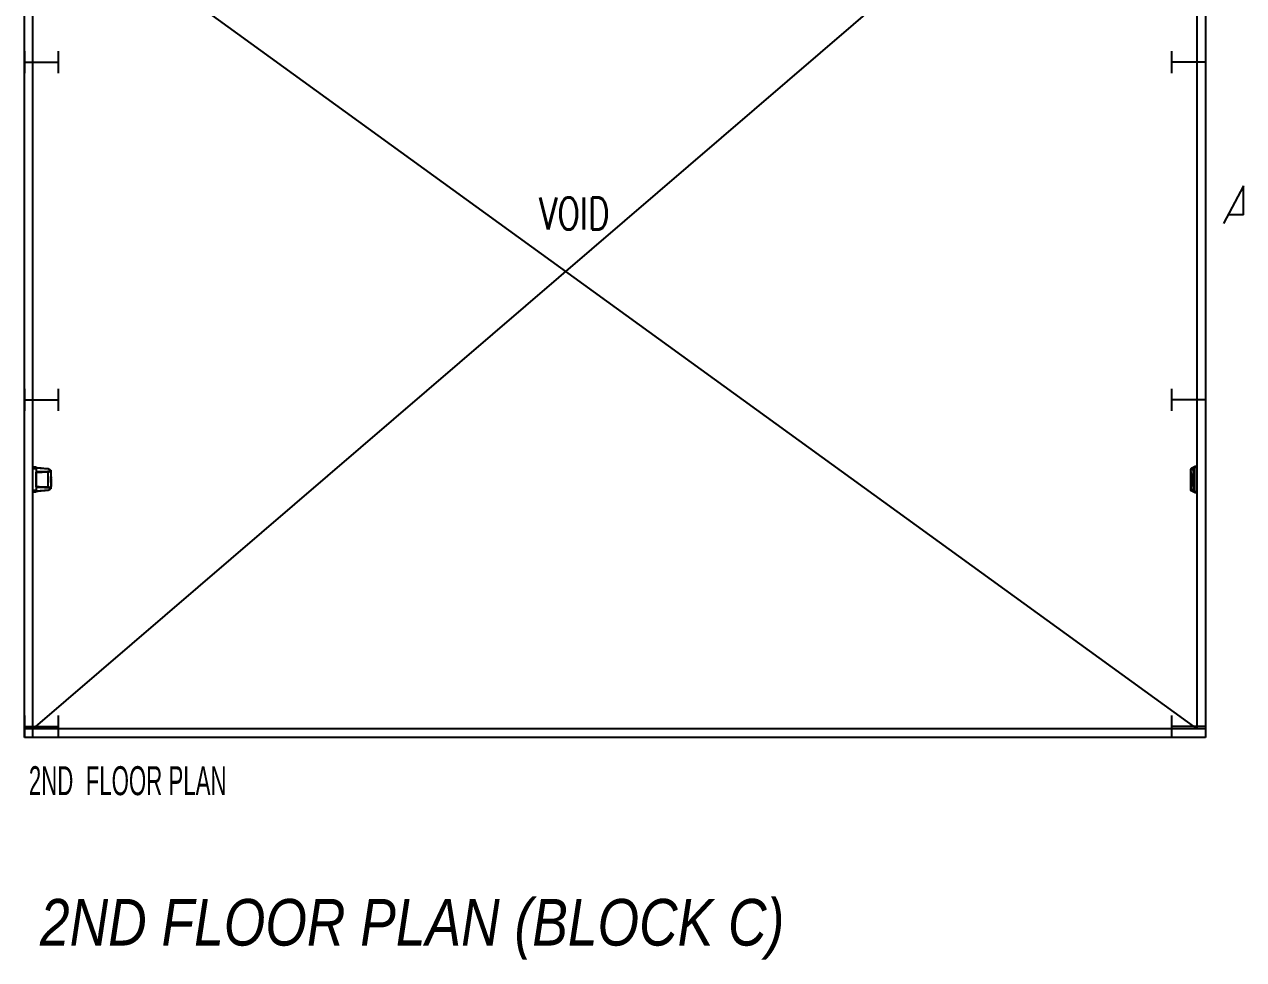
# Model space of a CAD drawing. Extents: x 134044 to 2458691, y -1196082 to 3409924.
# Drawn here: x 134996.3 to 135082.1, y 153362.5 to 153428.3 of the extents above; entities that cross this region are included whole.
import ezdxf

# ---------------------------------------------------------------- set-up
doc = ezdxf.new("R2010")
doc.units = 0
doc.layers.get('0').update_dxf_attribs({"linetype": 'CONTINUOUS'})
for name, color, linetype in [('1', 251, 'CONTINUOUS'), ('5', 4, 'CONTINUOUS'), ('BOMBA', 20, 'CONTINUOUS'), ('BUILD', 8, 'CONTINUOUS'), ('CON1', 251, 'CONTINUOUS'), ('F_COL', 3, 'CONTINUOUS'), ('PDF_GEOMETRY', 5, 'CONTINUOUS')]:
    doc.layers.add(name, color=color, linetype=linetype)
doc.styles.add('ARIAL_NARROW_ITALIC', font='ARIALNI.TTF')
doc.styles.add('PLOT02__REVB$0$NARROW', font='SIMPLEX', dxfattribs={"width": 0.75})
doc.styles.get("Standard").update_dxf_attribs({"font": 'arial.ttf'})

msp = doc.modelspace()

# ---------------------------------------------------------------- linework, layer by layer
at = {"layer": '1', "color": 0, "linetype": 'BYBLOCK'}
for p, q in [((135066.658, 153438.647), (134996.863, 153378.715)), ((134997.655, 153437.521), (135078.835, 153378.715))]:
    msp.add_line(p, q, dxfattribs=at)
at = {"layer": 'BOMBA', "color": 0, "linetype": 'BYBLOCK'}
for p, q in [((134997.211, 153397.07), (134997.108, 153397.078)), ((134997.109, 153397.115), (134997.212, 153397.105)), ((134997.313, 153397.062), (134997.211, 153397.07)), ((134997.212, 153397.105), (134997.314, 153397.096)), ((134997.415, 153397.054), (134997.313, 153397.062)), ((134997.314, 153397.096), (134997.416, 153397.088)), ((134997.416, 153397.088), (134997.517, 153397.079)), ((134997.517, 153397.079), (134997.619, 153397.07)), ((134997.619, 153397.07), (134997.718, 153397.06)), ((134996.863, 153395.522), (134996.863, 153397.023)), ((134997.108, 153397.023), (134997.108, 153395.522)), ((134997.108, 153396.836), (134997.211, 153396.838)), ((134997.109, 153396.794), (134997.212, 153396.795)), ((134997.109, 153395.751), (134997.109, 153396.794)), ((134997.211, 153396.838), (134997.313, 153396.839)), ((134997.212, 153396.795), (134997.314, 153396.797)), ((134997.313, 153396.839), (134997.415, 153396.84)), ((134997.314, 153396.797), (134997.416, 153396.799)), ((134997.516, 153397.047), (134997.415, 153397.054)), ((134997.415, 153396.84), (134997.516, 153396.841)), ((134997.416, 153396.799), (134997.517, 153396.8)), ((134997.616, 153397.039), (134997.516, 153397.047)), ((134997.516, 153396.841), (134997.616, 153396.844)), ((134997.517, 153396.8), (134997.619, 153396.803)), ((134997.715, 153397.032), (134997.616, 153397.039)), ((134997.616, 153396.844), (134997.715, 153396.846)), ((134997.619, 153396.803), (134997.718, 153396.805)), ((134997.814, 153397.023), (134997.715, 153397.032)), ((134997.715, 153396.846), (134997.814, 153396.849)), ((134997.718, 153397.06), (134997.817, 153397.052)), ((134997.718, 153396.805), (134997.817, 153396.809)), ((134997.912, 153397.016), (134997.814, 153397.023)), ((134997.814, 153396.849), (134997.912, 153396.851)), ((134997.817, 153397.052), (134997.916, 153397.044)), ((134997.817, 153396.809), (134997.916, 153396.812)), ((134997.912, 153397.022), (134997.913, 153397.027)), ((134997.912, 153397.016), (134997.912, 153397.022)), ((134997.942, 153397.012), (134997.912, 153397.016)), ((134997.912, 153396.851), (134997.936, 153396.852)), ((134997.912, 153396.851), (134997.912, 153396.849)), ((134997.912, 153396.849), (134997.913, 153396.845)), ((134997.913, 153397.032), (134997.915, 153397.036)), ((134997.913, 153397.027), (134997.913, 153397.032)), ((134997.913, 153396.845), (134997.913, 153396.841)), ((134997.913, 153396.841), (134997.915, 153396.836)), ((134997.915, 153397.043), (134997.916, 153397.044)), ((134997.915, 153397.042), (134997.915, 153397.043)), ((134997.915, 153397.039), (134997.915, 153397.042)), ((134997.915, 153397.036), (134997.915, 153397.039)), ((134997.915, 153396.836), (134997.915, 153396.83)), ((134997.915, 153396.83), (134997.915, 153396.824)), ((134997.915, 153396.824), (134997.915, 153396.818)), ((134997.915, 153396.818), (134997.916, 153396.812)), ((134997.916, 153397.044), (134997.952, 153397.038)), ((134997.916, 153396.812), (134997.944, 153396.813)), ((134997.916, 153396.812), (134997.916, 153395.732)), ((134997.936, 153396.852), (134997.959, 153396.855)), ((134997.97, 153397.003), (134997.942, 153397.012)), ((134997.944, 153396.813), (134997.973, 153396.815)), ((134997.952, 153397.038), (134997.986, 153397.026)), ((134997.959, 153396.855), (134997.986, 153396.859)), ((134997.991, 153396.995), (134997.97, 153397.003)), ((134997.973, 153396.815), (134998.006, 153396.821)), ((134997.986, 153397.026), (134998.012, 153397.013)), ((134997.986, 153396.859), (134998.011, 153396.866)), ((134998.011, 153396.984), (134997.991, 153396.995)), ((134998.006, 153396.821), (134998.037, 153396.829)), ((134998.031, 153396.969), (134998.011, 153396.984)), ((134998.011, 153396.866), (134998.033, 153396.876)), ((134998.012, 153397.013), (134998.037, 153396.997)), ((134998.051, 153396.949), (134998.031, 153396.969)), ((134998.033, 153396.876), (134998.052, 153396.888)), ((134998.037, 153396.997), (134998.063, 153396.975)), ((134998.037, 153396.829), (134998.063, 153396.84)), ((134998.066, 153396.929), (134998.051, 153396.949)), ((134998.052, 153396.888), (134998.064, 153396.901)), ((134998.063, 153396.975), (134998.085, 153396.949)), ((134998.063, 153396.84), (134998.085, 153396.854)), ((134998.064, 153396.901), (134998.073, 153396.916)), ((134998.073, 153396.916), (134998.066, 153396.929)), ((134998.072, 153396.966), (134998.071, 153396.967)), ((134998.074, 153396.963), (134998.072, 153396.966)), ((134998.074, 153396.916), (134998.073, 153396.916)), ((134998.082, 153396.954), (134998.074, 153396.963)), ((134998.084, 153396.916), (134998.074, 153396.916)), ((134998.084, 153396.95), (134998.082, 153396.954)), ((134998.098, 153396.911), (134998.084, 153396.916)), ((134998.085, 153396.949), (134998.103, 153396.922)), ((134998.085, 153396.854), (134998.103, 153396.872)), ((134998.092, 153396.939), (134998.132, 153396.939)), ((134998.109, 153396.904), (134998.098, 153396.911)), ((134998.103, 153396.922), (134998.116, 153396.893)), ((134998.103, 153396.872), (134998.116, 153396.893)), ((134998.115, 153396.894), (134998.109, 153396.904)), ((134998.113, 153396.348), (134998.111, 153396.308)), ((134998.111, 153396.308), (134998.111, 153396.237)), ((134998.111, 153396.237), (134998.113, 153396.187)), ((134998.114, 153396.388), (134998.113, 153396.348)), ((134998.116, 153396.427), (134998.114, 153396.388)), ((134998.116, 153396.893), (134998.115, 153396.894)), ((134998.116, 153396.401), (134998.115, 153396.355)), ((134998.115, 153396.355), (134998.115, 153396.308)), ((134998.115, 153396.308), (134998.115, 153396.237)), ((134998.132, 153396.308), (134998.115, 153396.308)), ((134998.115, 153396.237), (134998.115, 153396.187)), ((134998.115, 153396.237), (134998.132, 153396.237)), ((134998.116, 153396.893), (134998.123, 153396.872)), ((134998.119, 153396.466), (134998.116, 153396.427)), ((134998.119, 153396.451), (134998.116, 153396.401)), ((134998.124, 153396.515), (134998.119, 153396.466)), ((134998.121, 153396.49), (134998.119, 153396.451)), ((134998.123, 153396.872), (134998.129, 153396.851)), ((134998.128, 153396.563), (134998.124, 153396.515)), ((134998.131, 153396.607), (134998.128, 153396.563)), ((134998.129, 153396.851), (134998.131, 153396.829)), ((134998.131, 153396.829), (134998.132, 153396.807)), ((134998.132, 153396.652), (134998.131, 153396.607)), ((134998.132, 153396.939), (134998.132, 153396.938)), ((134998.132, 153396.938), (134998.132, 153396.934)), ((134998.132, 153396.934), (134998.132, 153396.928)), ((134998.132, 153396.928), (134998.132, 153396.919)), ((134998.132, 153396.919), (134998.132, 153396.908)), ((134998.132, 153396.908), (134998.132, 153396.894)), ((134998.132, 153396.894), (134998.132, 153396.878)), ((134998.132, 153396.878), (134998.132, 153396.861)), ((134998.132, 153396.861), (134998.132, 153396.84)), ((134998.132, 153396.84), (134998.132, 153396.818)), ((134998.132, 153396.818), (134998.132, 153396.807)), ((134998.132, 153396.807), (134998.132, 153396.652)), ((134998.146, 153396.763), (134998.132, 153396.763)), ((134998.132, 153396.652), (134998.132, 153396.646)), ((134998.132, 153396.646), (134998.132, 153396.611)), ((134998.132, 153396.611), (134998.132, 153396.576)), ((134998.132, 153396.576), (134998.132, 153396.539)), ((134998.132, 153396.539), (134998.132, 153396.502)), ((134998.132, 153396.502), (134998.132, 153396.464)), ((134998.132, 153396.464), (134998.132, 153396.425)), ((134998.132, 153396.425), (134998.132, 153396.387)), ((134998.132, 153396.387), (134998.132, 153396.348)), ((134998.132, 153396.348), (134998.132, 153396.308)), ((134998.132, 153396.237), (134998.132, 153396.308)), ((134998.132, 153396.308), (134998.146, 153396.308)), ((134998.132, 153396.237), (134998.132, 153396.198)), ((134998.146, 153396.237), (134998.132, 153396.237)), ((134998.146, 153396.762), (134998.146, 153396.763)), ((134998.146, 153396.758), (134998.146, 153396.762)), ((134998.146, 153396.752), (134998.146, 153396.758)), ((134998.146, 153396.744), (134998.146, 153396.752)), ((134998.146, 153396.732), (134998.146, 153396.744)), ((134998.146, 153396.719), (134998.146, 153396.732)), ((134998.146, 153396.703), (134998.146, 153396.719)), ((134998.146, 153396.684), (134998.146, 153396.703)), ((134998.154, 153396.693), (134998.146, 153396.693)), ((134998.146, 153396.664), (134998.146, 153396.684)), ((134998.146, 153396.642), (134998.146, 153396.664)), ((134998.146, 153396.617), (134998.146, 153396.642)), ((134998.146, 153396.591), (134998.146, 153396.617)), ((134998.146, 153396.564), (134998.146, 153396.591)), ((134998.154, 153396.59), (134998.146, 153396.59)), ((134998.146, 153396.536), (134998.146, 153396.564)), ((134998.146, 153396.505), (134998.146, 153396.536)), ((134998.146, 153396.474), (134998.146, 153396.505)), ((134998.146, 153396.442), (134998.146, 153396.474)), ((134998.146, 153396.409), (134998.146, 153396.442)), ((134998.146, 153396.376), (134998.146, 153396.409)), ((134998.146, 153396.341), (134998.146, 153396.376)), ((134998.146, 153396.308), (134998.146, 153396.341)), ((134998.146, 153396.308), (134998.146, 153396.237)), ((134998.146, 153396.237), (134998.146, 153396.203)), ((134998.154, 153396.692), (134998.154, 153396.693)), ((134998.154, 153396.688), (134998.154, 153396.692)), ((134998.154, 153396.682), (134998.154, 153396.688)), ((134998.154, 153396.673), (134998.154, 153396.682)), ((134998.154, 153396.664), (134998.154, 153396.673)), ((134998.154, 153396.652), (134998.154, 153396.664)), ((134998.154, 153396.641), (134998.154, 153396.652)), ((134998.154, 153396.627), (134998.154, 153396.641)), ((134998.154, 153396.615), (134998.154, 153396.627)), ((134998.154, 153396.602), (134998.154, 153396.615)), ((134998.154, 153396.59), (134998.154, 153396.602)), ((134998.154, 153396.553), (134998.154, 153396.59)), ((134998.154, 153396.515), (134998.154, 153396.553)), ((134998.154, 153396.476), (134998.154, 153396.515)), ((134998.154, 153396.437), (134998.154, 153396.476)), ((134998.154, 153396.396), (134998.154, 153396.437)), ((134998.154, 153396.355), (134998.154, 153396.396)), ((134998.154, 153396.314), (134998.154, 153396.355)), ((134998.154, 153396.272), (134998.154, 153396.314)), ((134998.154, 153396.231), (134998.154, 153396.272)), ((134998.154, 153396.19), (134998.154, 153396.231)), ((134996.863, 153395.504), (134996.863, 153395.522)), ((134996.863, 153395.522), (134997.108, 153395.522)), ((134996.863, 153395.485), (134996.863, 153395.504)), ((134996.863, 153395.468), (134996.863, 153395.485)), ((134996.863, 153395.452), (134996.863, 153395.468)), ((134996.863, 153395.437), (134996.863, 153395.452)), ((134996.863, 153395.422), (134996.863, 153395.437)), ((134996.863, 153395.411), (134996.863, 153395.422)), ((134996.863, 153395.4), (134996.863, 153395.411)), ((134996.863, 153395.392), (134996.863, 153395.4)), ((134996.863, 153395.386), (134996.863, 153395.392)), ((134996.863, 153395.382), (134996.863, 153395.386)), ((134996.863, 153395.381), (134996.863, 153395.382)), ((134997.108, 153395.381), (134996.863, 153395.381)), ((134997.211, 153395.708), (134997.108, 153395.709)), ((134997.108, 153395.522), (134997.108, 153395.504)), ((134997.108, 153395.504), (134997.108, 153395.485)), ((134997.108, 153395.485), (134997.108, 153395.468)), ((134997.108, 153395.468), (134997.211, 153395.475)), ((134997.108, 153395.468), (134997.108, 153395.452)), ((134997.108, 153395.452), (134997.108, 153395.437)), ((134997.108, 153395.437), (134997.108, 153395.422)), ((134997.108, 153395.422), (134997.108, 153395.411)), ((134997.108, 153395.411), (134997.108, 153395.4)), ((134997.108, 153395.4), (134997.108, 153395.392)), ((134997.108, 153395.392), (134997.108, 153395.386)), ((134997.108, 153395.386), (134997.108, 153395.382)), ((134997.108, 153395.382), (134997.108, 153395.381)), ((134997.212, 153395.749), (134997.109, 153395.751)), ((134997.212, 153395.439), (134997.109, 153395.431)), ((134997.313, 153395.706), (134997.211, 153395.708)), ((134997.211, 153395.475), (134997.313, 153395.482)), ((134997.314, 153395.747), (134997.212, 153395.749)), ((134997.314, 153395.449), (134997.212, 153395.439)), ((134997.415, 153395.704), (134997.313, 153395.706)), ((134997.313, 153395.482), (134997.415, 153395.49)), ((134997.416, 153395.746), (134997.314, 153395.747)), ((134997.416, 153395.458), (134997.314, 153395.449)), ((134997.516, 153395.703), (134997.415, 153395.704)), ((134997.415, 153395.49), (134997.516, 153395.499)), ((134997.517, 153395.744), (134997.416, 153395.746)), ((134997.517, 153395.466), (134997.416, 153395.458)), ((134997.616, 153395.7), (134997.516, 153395.703)), ((134997.516, 153395.499), (134997.616, 153395.506)), ((134997.619, 153395.741), (134997.517, 153395.744)), ((134997.619, 153395.475), (134997.517, 153395.466)), ((134997.715, 153395.699), (134997.616, 153395.7)), ((134997.616, 153395.506), (134997.715, 153395.513)), ((134997.718, 153395.739), (134997.619, 153395.741)), ((134997.718, 153395.484), (134997.619, 153395.475)), ((134997.814, 153395.697), (134997.715, 153395.699)), ((134997.715, 153395.513), (134997.814, 153395.521)), ((134997.817, 153395.736), (134997.718, 153395.739)), ((134997.817, 153395.492), (134997.718, 153395.484)), ((134997.912, 153395.694), (134997.814, 153395.697)), ((134997.814, 153395.521), (134997.912, 153395.528)), ((134997.916, 153395.732), (134997.817, 153395.736)), ((134997.916, 153395.501), (134997.817, 153395.492)), ((134997.913, 153395.7), (134997.912, 153395.697)), ((134997.912, 153395.697), (134997.912, 153395.694)), ((134997.936, 153395.693), (134997.912, 153395.694)), ((134997.912, 153395.528), (134997.942, 153395.533)), ((134997.912, 153395.522), (134997.912, 153395.528)), ((134997.913, 153395.517), (134997.912, 153395.522)), ((134997.915, 153395.709), (134997.913, 153395.704)), ((134997.913, 153395.704), (134997.913, 153395.7)), ((134997.913, 153395.512), (134997.913, 153395.517)), ((134997.915, 153395.508), (134997.913, 153395.512)), ((134997.916, 153395.732), (134997.915, 153395.726)), ((134997.915, 153395.726), (134997.915, 153395.72)), ((134997.915, 153395.72), (134997.915, 153395.714)), ((134997.915, 153395.714), (134997.915, 153395.709)), ((134997.915, 153395.505), (134997.915, 153395.508)), ((134997.915, 153395.504), (134997.915, 153395.505)), ((134997.915, 153395.501), (134997.915, 153395.504)), ((134997.916, 153395.501), (134997.915, 153395.501)), ((134997.944, 153395.731), (134997.916, 153395.732)), ((134997.952, 153395.507), (134997.916, 153395.501)), ((134997.959, 153395.69), (134997.936, 153395.693)), ((134997.942, 153395.533), (134997.97, 153395.541)), ((134997.973, 153395.729), (134997.944, 153395.731)), ((134997.986, 153395.518), (134997.952, 153395.507)), ((134997.986, 153395.685), (134997.959, 153395.69)), ((134997.97, 153395.541), (134997.991, 153395.551)), ((134998.006, 153395.724), (134997.973, 153395.729)), ((134998.011, 153395.679), (134997.986, 153395.685)), ((134998.012, 153395.532), (134997.986, 153395.518)), ((134997.991, 153395.551), (134998.011, 153395.562)), ((134998.037, 153395.716), (134998.006, 153395.724)), ((134998.031, 153395.671), (134998.011, 153395.679)), ((134998.011, 153395.562), (134998.033, 153395.578)), ((134998.037, 153395.547), (134998.012, 153395.532)), ((134998.051, 153395.657), (134998.031, 153395.671)), ((134998.033, 153395.578), (134998.052, 153395.596)), ((134998.063, 153395.705), (134998.037, 153395.716)), ((134998.063, 153395.57), (134998.037, 153395.547)), ((134998.066, 153395.641), (134998.051, 153395.657)), ((134998.052, 153395.596), (134998.064, 153395.612)), ((134998.085, 153395.69), (134998.063, 153395.705)), ((134998.085, 153395.596), (134998.063, 153395.57)), ((134998.064, 153395.612), (134998.073, 153395.629)), ((134998.073, 153395.629), (134998.066, 153395.641)), ((134998.071, 153395.578), (134998.073, 153395.58)), ((134998.073, 153395.629), (134998.074, 153395.629)), ((134998.073, 153395.58), (134998.079, 153395.588)), ((134998.074, 153395.629), (134998.084, 153395.63)), ((134998.079, 153395.588), (134998.084, 153395.595)), ((134998.084, 153395.63), (134998.098, 153395.633)), ((134998.1, 153395.677), (134998.085, 153395.69)), ((134998.103, 153395.624), (134998.085, 153395.596)), ((134998.132, 153395.606), (134998.092, 153395.606)), ((134998.098, 153395.633), (134998.109, 153395.641)), ((134998.111, 153395.661), (134998.1, 153395.677)), ((134998.116, 153395.651), (134998.103, 153395.624)), ((134998.109, 153395.641), (134998.115, 153395.65)), ((134998.116, 153395.651), (134998.111, 153395.661)), ((134998.113, 153396.187), (134998.115, 153396.136)), ((134998.115, 153396.187), (134998.118, 153396.136)), ((134998.115, 153396.136), (134998.119, 153396.084)), ((134998.115, 153395.65), (134998.116, 153395.651)), ((134998.123, 153395.672), (134998.116, 153395.651)), ((134998.118, 153396.136), (134998.12, 153396.085)), ((134998.119, 153396.084), (134998.124, 153396.033)), ((134998.12, 153396.085), (134998.121, 153396.055)), ((134998.129, 153395.694), (134998.123, 153395.672)), ((134998.124, 153396.033), (134998.13, 153395.963)), ((134998.131, 153395.715), (134998.129, 153395.694)), ((134998.13, 153395.963), (134998.131, 153395.927)), ((134998.131, 153395.927), (134998.132, 153395.893)), ((134998.132, 153395.737), (134998.131, 153395.715)), ((134998.132, 153396.198), (134998.132, 153396.158)), ((134998.132, 153396.158), (134998.132, 153396.119)), ((134998.132, 153396.119), (134998.132, 153396.08)), ((134998.132, 153396.08), (134998.132, 153396.042)), ((134998.132, 153396.042), (134998.132, 153396.005)), ((134998.132, 153396.005), (134998.132, 153395.969)), ((134998.132, 153395.969), (134998.132, 153395.933)), ((134998.132, 153395.933), (134998.132, 153395.9)), ((134998.132, 153395.9), (134998.132, 153395.893)), ((134998.132, 153395.893), (134998.132, 153395.737)), ((134998.146, 153395.781), (134998.132, 153395.781)), ((134998.132, 153395.737), (134998.132, 153395.726)), ((134998.132, 153395.726), (134998.132, 153395.704)), ((134998.132, 153395.704), (134998.132, 153395.684)), ((134998.132, 153395.684), (134998.132, 153395.666)), ((134998.132, 153395.666), (134998.132, 153395.651)), ((134998.132, 153395.651), (134998.132, 153395.637)), ((134998.132, 153395.637), (134998.132, 153395.626)), ((134998.132, 153395.626), (134998.132, 153395.617)), ((134998.132, 153395.617), (134998.132, 153395.611)), ((134998.132, 153395.611), (134998.132, 153395.607)), ((134998.132, 153395.607), (134998.132, 153395.606)), ((134998.146, 153396.203), (134998.146, 153396.169)), ((134998.146, 153396.169), (134998.146, 153396.136)), ((134998.146, 153396.136), (134998.146, 153396.102)), ((134998.146, 153396.102), (134998.146, 153396.07)), ((134998.146, 153396.07), (134998.146, 153396.039)), ((134998.146, 153396.039), (134998.146, 153396.01)), ((134998.146, 153396.01), (134998.146, 153395.98)), ((134998.146, 153395.98), (134998.146, 153395.953)), ((134998.146, 153395.955), (134998.154, 153395.955)), ((134998.146, 153395.953), (134998.146, 153395.927)), ((134998.146, 153395.927), (134998.146, 153395.903)), ((134998.146, 153395.903), (134998.146, 153395.881)), ((134998.146, 153395.881), (134998.146, 153395.86)), ((134998.146, 153395.86), (134998.146, 153395.843)), ((134998.146, 153395.851), (134998.154, 153395.851)), ((134998.146, 153395.843), (134998.146, 153395.827)), ((134998.146, 153395.827), (134998.146, 153395.813)), ((134998.146, 153395.813), (134998.146, 153395.802)), ((134998.146, 153395.802), (134998.146, 153395.793)), ((134998.146, 153395.793), (134998.146, 153395.787)), ((134998.146, 153395.787), (134998.146, 153395.782)), ((134998.146, 153395.782), (134998.146, 153395.781)), ((134998.154, 153396.15), (134998.154, 153396.19)), ((134998.154, 153396.109), (134998.154, 153396.15)), ((134998.154, 153396.069), (134998.154, 153396.109)), ((134998.154, 153396.029), (134998.154, 153396.069)), ((134998.154, 153395.991), (134998.154, 153396.029)), ((134998.154, 153395.955), (134998.154, 153395.991)), ((134998.154, 153395.943), (134998.154, 153395.955)), ((134998.154, 153395.93), (134998.154, 153395.943)), ((134998.154, 153395.917), (134998.154, 153395.93)), ((134998.154, 153395.904), (134998.154, 153395.917)), ((134998.154, 153395.892), (134998.154, 153395.904)), ((134998.154, 153395.881), (134998.154, 153395.892)), ((134998.154, 153395.871), (134998.154, 153395.881)), ((134998.154, 153395.862), (134998.154, 153395.871)), ((134998.154, 153395.857), (134998.154, 153395.862)), ((134998.154, 153395.853), (134998.154, 153395.857)), ((134998.154, 153395.851), (134998.154, 153395.853))]:
    msp.add_line(p, q, dxfattribs=at)
for centre, radius, start, end in [((134998.146, 153396.406), 0.0354, 282.09476, 77.90524), ((134998.146, 153396.272), 0.0355, 282.58296, 77.41704), ((134998.147, 153396.139), 0.0347, 281.30993, 78.69007)]:
    msp.add_arc(centre, radius, start, end, dxfattribs=at)
at = {"layer": 'CON1', "color": 0, "linetype": 'BYBLOCK'}
for p, q in [((135079.429, 153450.589), (135079.429, 153378.121)), ((134996.269, 153378.121), (134996.269, 153440.788)), ((134996.863, 153378.121), (134996.863, 153440.788)), ((135078.835, 153437.224), (135078.835, 153378.715)), ((135082.122, 153416.951), (135080.708, 153414.301)), ((135082.122, 153414.899), (135082.122, 153416.951)), ((135082.122, 153414.899), (135081.027, 153414.899)), ((135079.429, 153378.715), (134996.269, 153378.715)), ((135079.429, 153378.121), (134996.269, 153378.121))]:
    msp.add_line(p, q, dxfattribs=at)
at = {"layer": 'F_COL', "color": 0, "linetype": 'BYBLOCK'}
for p, q in [((134996.269, 153426.418), (134996.269, 153424.864)), ((134998.645, 153426.418), (134998.645, 153424.864)), ((135077.053, 153426.418), (135077.053, 153424.864)), ((135079.429, 153426.418), (135079.429, 153424.864)), ((134996.269, 153425.641), (134998.645, 153425.641)), ((135079.429, 153425.641), (135077.053, 153425.641)), ((134996.269, 153402.658), (134996.269, 153401.104)), ((134998.645, 153402.658), (134998.645, 153401.104)), ((135077.053, 153402.658), (135077.053, 153401.104)), ((135079.429, 153402.658), (135079.429, 153401.104)), ((134996.269, 153401.881), (134998.645, 153401.881)), ((135079.429, 153401.881), (135077.053, 153401.881)), ((134996.269, 153379.674), (134996.269, 153378.121)), ((134998.645, 153379.674), (134998.645, 153378.121)), ((135077.053, 153379.674), (135077.053, 153378.121)), ((135079.429, 153379.674), (135079.429, 153378.121)), ((134996.269, 153378.898), (134998.645, 153378.898)), ((135079.429, 153378.898), (135077.053, 153378.898))]:
    msp.add_line(p, q, dxfattribs=at)
at = {"layer": 'PDF_GEOMETRY', "color": 0, "linetype": 'BYBLOCK'}
for p, q in [((134996.863, 153397.163), (134997.108, 153397.163)), ((134996.863, 153397.162), (134996.863, 153397.163)), ((134996.863, 153397.158), (134996.863, 153397.162)), ((134996.863, 153397.153), (134996.863, 153397.158)), ((134996.863, 153397.144), (134996.863, 153397.153)), ((134996.863, 153397.135), (134996.863, 153397.144)), ((134996.863, 153397.122), (134996.863, 153397.135)), ((134996.863, 153397.109), (134996.863, 153397.122)), ((134996.863, 153397.094), (134996.863, 153397.109)), ((134996.863, 153397.076), (134996.863, 153397.094)), ((134996.863, 153397.059), (134996.863, 153397.076)), ((134997.108, 153397.163), (134997.108, 153397.162)), ((134997.108, 153397.162), (134997.108, 153397.158)), ((134997.108, 153397.158), (134997.108, 153397.153)), ((134997.108, 153397.153), (134997.108, 153397.144)), ((134997.108, 153397.144), (134997.108, 153397.135)), ((134997.108, 153397.135), (134997.108, 153397.122)), ((134997.108, 153397.122), (134997.108, 153397.109)), ((134997.108, 153397.109), (134997.108, 153397.094)), ((134997.108, 153397.094), (134997.108, 153397.076)), ((134997.108, 153397.076), (134997.108, 153397.059)), ((135078.44, 153397.06), (135078.455, 153397.078)), ((135078.455, 153397.078), (135078.474, 153397.095)), ((135078.476, 153397.073), (135078.463, 153397.06)), ((135078.474, 153397.095), (135078.495, 153397.108)), ((135078.491, 153397.084), (135078.476, 153397.073)), ((135078.509, 153397.095), (135078.491, 153397.084)), ((135078.495, 153397.108), (135078.518, 153397.118)), ((135078.528, 153397.102), (135078.509, 153397.095)), ((135078.518, 153397.118), (135078.538, 153397.123)), ((135078.544, 153397.105), (135078.528, 153397.102)), ((135078.538, 153397.123), (135078.559, 153397.127)), ((135078.561, 153397.108), (135078.544, 153397.105)), ((135078.559, 153397.127), (135078.627, 153397.133)), ((135078.559, 153397.127), (135078.559, 153397.126)), ((135078.559, 153397.126), (135078.56, 153397.124)), ((135078.56, 153397.124), (135078.56, 153397.122)), ((135078.56, 153397.122), (135078.56, 153397.119)), ((135078.56, 153397.119), (135078.56, 153397.115)), ((135078.56, 153397.115), (135078.56, 153397.112)), ((135078.56, 153397.112), (135078.561, 153397.108)), ((135078.63, 153397.113), (135078.561, 153397.108)), ((135078.627, 153397.133), (135078.662, 153397.136)), ((135078.662, 153397.115), (135078.63, 153397.113)), ((135078.662, 153397.21), (135078.662, 153397.211)), ((135078.662, 153397.211), (135078.835, 153397.211)), ((135078.662, 153397.207), (135078.662, 153397.21)), ((135078.662, 153397.203), (135078.662, 153397.207)), ((135078.662, 153397.198), (135078.662, 153397.203)), ((135078.662, 153397.19), (135078.662, 153397.198)), ((135078.662, 153397.182), (135078.662, 153397.19)), ((135078.662, 153397.172), (135078.662, 153397.182)), ((135078.662, 153397.161), (135078.662, 153397.172)), ((135078.662, 153397.15), (135078.662, 153397.161)), ((135078.662, 153397.138), (135078.662, 153397.15)), ((135078.662, 153397.125), (135078.662, 153397.138)), ((135078.662, 153397.112), (135078.662, 153397.125)), ((135078.835, 153397.112), (135078.662, 153397.112)), ((135078.662, 153395.433), (135078.662, 153397.112)), ((135078.835, 153397.211), (135078.835, 153397.21)), ((135078.835, 153397.21), (135078.835, 153397.207)), ((135078.835, 153397.207), (135078.835, 153397.203)), ((135078.835, 153397.203), (135078.835, 153397.198)), ((135078.835, 153397.198), (135078.835, 153397.19)), ((135078.835, 153397.19), (135078.835, 153397.182)), ((135078.835, 153397.182), (135078.835, 153397.172)), ((135078.835, 153397.172), (135078.835, 153397.161)), ((135078.835, 153397.161), (135078.835, 153397.15)), ((135078.835, 153397.15), (135078.835, 153397.138)), ((135078.835, 153397.138), (135078.835, 153397.125)), ((135078.835, 153397.125), (135078.835, 153397.112)), ((135078.835, 153395.433), (135078.835, 153397.112)), ((134996.863, 153397.042), (134996.863, 153397.059)), ((134996.863, 153397.023), (134996.863, 153397.042)), ((134997.108, 153397.023), (134996.863, 153397.023)), ((134997.108, 153397.059), (134997.108, 153397.042)), ((134997.108, 153397.042), (134997.108, 153397.023)), ((135078.397, 153396.976), (135078.397, 153396.978)), ((135078.397, 153396.978), (135078.407, 153396.978)), ((135078.397, 153396.973), (135078.397, 153396.976)), ((135078.397, 153396.969), (135078.397, 153396.973)), ((135078.397, 153396.963), (135078.397, 153396.969)), ((135078.397, 153396.955), (135078.397, 153396.963)), ((135078.397, 153396.946), (135078.397, 153396.955)), ((135078.397, 153396.934), (135078.397, 153396.946)), ((135078.397, 153396.921), (135078.397, 153396.934)), ((135078.397, 153396.908), (135078.397, 153396.921)), ((135078.397, 153396.892), (135078.397, 153396.908)), ((135078.397, 153396.876), (135078.397, 153396.892)), ((135078.397, 153396.857), (135078.397, 153396.876)), ((135078.397, 153396.838), (135078.397, 153396.857)), ((135078.397, 153396.818), (135078.397, 153396.838)), ((135078.397, 153396.797), (135078.397, 153396.818)), ((135078.397, 153396.775), (135078.397, 153396.797)), ((135078.397, 153396.753), (135078.397, 153396.775)), ((135078.397, 153396.729), (135078.397, 153396.753)), ((135078.397, 153396.706), (135078.397, 153396.729)), ((135078.397, 153396.682), (135078.397, 153396.706)), ((135078.397, 153396.658), (135078.397, 153396.682)), ((135078.407, 153396.658), (135078.397, 153396.658)), ((135078.397, 153396.658), (135078.397, 153395.946)), ((135078.407, 153397.008), (135078.407, 153397.009)), ((135078.407, 153397.009), (135078.414, 153397.009)), ((135078.407, 153397.005), (135078.407, 153397.008)), ((135078.407, 153397.001), (135078.407, 153397.005)), ((135078.407, 153396.995), (135078.407, 153397.001)), ((135078.407, 153396.987), (135078.407, 153396.995)), ((135078.407, 153396.979), (135078.407, 153396.987)), ((135078.407, 153396.967), (135078.407, 153396.979)), ((135078.407, 153396.961), (135078.408, 153396.977)), ((135078.407, 153396.961), (135078.407, 153396.967)), ((135078.407, 153396.869), (135078.407, 153396.961)), ((135078.407, 153396.849), (135078.407, 153396.869)), ((135078.407, 153396.827), (135078.407, 153396.849)), ((135078.407, 153396.805), (135078.407, 153396.827)), ((135078.407, 153396.78), (135078.407, 153396.805)), ((135078.407, 153396.755), (135078.407, 153396.78)), ((135078.407, 153396.73), (135078.407, 153396.755)), ((135078.407, 153396.704), (135078.407, 153396.73)), ((135078.407, 153396.677), (135078.407, 153396.704)), ((135078.407, 153396.65), (135078.407, 153396.677)), ((135078.407, 153396.623), (135078.407, 153396.65)), ((135078.407, 153396.595), (135078.407, 153396.623)), ((135078.407, 153396.567), (135078.407, 153396.595)), ((135078.441, 153396.567), (135078.407, 153396.567)), ((135078.407, 153395.978), (135078.407, 153396.567)), ((135078.408, 153396.977), (135078.41, 153396.992)), ((135078.41, 153396.992), (135078.413, 153397.007)), ((135078.413, 153397.007), (135078.418, 153397.022)), ((135078.416, 153396.783), (135078.413, 153396.805)), ((135078.42, 153396.753), (135078.416, 153396.783)), ((135078.418, 153397.022), (135078.427, 153397.041)), ((135078.424, 153397.029), (135078.418, 153397.023)), ((135078.419, 153397.024), (135078.418, 153397.022)), ((135078.418, 153397.023), (135078.418, 153397.022)), ((135078.418, 153397.022), (135078.427, 153397.006)), ((135078.421, 153397.027), (135078.419, 153397.024)), ((135078.425, 153396.723), (135078.42, 153396.753)), ((135078.421, 153397.029), (135078.421, 153397.027)), ((135078.431, 153397.034), (135078.424, 153397.029)), ((135078.43, 153396.693), (135078.425, 153396.723)), ((135078.427, 153397.041), (135078.44, 153397.06)), ((135078.427, 153397.006), (135078.44, 153396.994)), ((135078.434, 153396.662), (135078.43, 153396.693)), ((135078.441, 153397.037), (135078.431, 153397.034)), ((135078.437, 153396.63), (135078.434, 153396.662)), ((135078.44, 153396.598), (135078.437, 153396.63)), ((135078.44, 153396.994), (135078.456, 153396.984)), ((135078.441, 153396.567), (135078.44, 153396.598)), ((135078.448, 153397.038), (135078.441, 153397.037)), ((135078.441, 153395.978), (135078.441, 153396.567)), ((135078.455, 153397.049), (135078.448, 153397.038)), ((135078.448, 153397.038), (135078.453, 153397.029)), ((135078.45, 153396.567), (135078.45, 153395.978)), ((135078.453, 153397.029), (135078.464, 153397.018)), ((135078.463, 153397.06), (135078.455, 153397.049)), ((135078.456, 153396.984), (135078.474, 153396.976)), ((135078.464, 153397.018), (135078.477, 153397.008)), ((135078.474, 153396.976), (135078.49, 153396.972)), ((135078.477, 153397.008), (135078.491, 153397.002)), ((135078.49, 153396.972), (135078.508, 153396.968)), ((135078.491, 153397.002), (135078.505, 153396.999)), ((135078.505, 153396.999), (135078.521, 153396.996)), ((135078.508, 153396.968), (135078.534, 153396.966)), ((135078.521, 153396.996), (135078.54, 153396.993)), ((135078.534, 153396.966), (135078.559, 153396.965)), ((135078.54, 153396.993), (135078.561, 153396.992)), ((135078.559, 153396.973), (135078.56, 153396.978)), ((135078.559, 153396.969), (135078.559, 153396.973)), ((135078.559, 153396.965), (135078.559, 153396.969)), ((135078.627, 153396.962), (135078.559, 153396.965)), ((135078.559, 153396.965), (135078.559, 153395.581)), ((135078.56, 153396.99), (135078.561, 153396.992)), ((135078.56, 153396.988), (135078.56, 153396.99)), ((135078.56, 153396.985), (135078.56, 153396.988)), ((135078.56, 153396.981), (135078.56, 153396.985)), ((135078.56, 153396.978), (135078.56, 153396.981)), ((135078.561, 153396.992), (135078.63, 153396.99)), ((135078.662, 153396.961), (135078.627, 153396.962)), ((135078.63, 153396.99), (135078.662, 153396.989)), ((135078.373, 153395.535), (135078.372, 153395.529)), ((135078.372, 153395.529), (135078.373, 153395.524)), ((135078.372, 153395.525), (135078.372, 153395.522)), ((135078.372, 153395.522), (135078.373, 153395.516)), ((135078.374, 153395.539), (135078.373, 153395.535)), ((135078.373, 153395.524), (135078.374, 153395.52)), ((135078.373, 153395.516), (135078.374, 153395.512)), ((135078.377, 153395.543), (135078.374, 153395.539)), ((135078.374, 153395.52), (135078.377, 153395.516)), ((135078.374, 153395.512), (135078.377, 153395.508)), ((135078.379, 153395.547), (135078.377, 153395.543)), ((135078.377, 153395.516), (135078.379, 153395.512)), ((135078.377, 153395.508), (135078.379, 153395.504)), ((135078.384, 153395.55), (135078.379, 153395.547)), ((135078.379, 153395.512), (135078.384, 153395.509)), ((135078.379, 153395.504), (135078.384, 153395.501)), ((135078.387, 153395.552), (135078.384, 153395.55)), ((135078.384, 153395.509), (135078.387, 153395.507)), ((135078.384, 153395.501), (135078.387, 153395.498)), ((135078.392, 153395.554), (135078.387, 153395.552)), ((135078.387, 153395.507), (135078.392, 153395.505)), ((135078.387, 153395.498), (135078.392, 153395.497)), ((135078.407, 153395.649), (135078.392, 153395.649)), ((135078.392, 153395.649), (135078.392, 153395.647)), ((135078.392, 153395.647), (135078.392, 153395.645)), ((135078.392, 153395.645), (135078.392, 153395.64)), ((135078.392, 153395.64), (135078.392, 153395.634)), ((135078.392, 153395.634), (135078.392, 153395.627)), ((135078.392, 153395.627), (135078.392, 153395.619)), ((135078.392, 153395.619), (135078.392, 153395.61)), ((135078.392, 153395.61), (135078.392, 153395.601)), ((135078.392, 153395.601), (135078.392, 153395.593)), ((135078.392, 153395.593), (135078.392, 153395.583)), ((135078.392, 153395.583), (135078.392, 153395.575)), ((135078.392, 153395.575), (135078.392, 153395.568)), ((135078.392, 153395.568), (135078.392, 153395.561)), ((135078.392, 153395.561), (135078.392, 153395.556)), ((135078.392, 153395.556), (135078.409, 153395.556)), ((135078.392, 153395.556), (135078.392, 153395.548)), ((135078.392, 153395.548), (135078.392, 153395.541)), ((135078.392, 153395.541), (135078.392, 153395.534)), ((135078.392, 153395.534), (135078.392, 153395.528)), ((135078.392, 153395.528), (135078.392, 153395.522)), ((135078.392, 153395.522), (135078.392, 153395.516)), ((135078.392, 153395.516), (135078.392, 153395.511)), ((135078.392, 153395.511), (135078.392, 153395.506)), ((135078.392, 153395.506), (135078.393, 153395.506)), ((135078.392, 153395.505), (135078.392, 153395.492)), ((135078.392, 153395.505), (135078.397, 153395.505)), ((135078.392, 153395.492), (135078.392, 153395.491)), ((135078.393, 153395.492), (135078.392, 153395.492)), ((135078.392, 153395.491), (135078.392, 153395.49)), ((135078.392, 153395.49), (135078.393, 153395.49)), ((135078.393, 153395.506), (135078.402, 153395.503)), ((135078.396, 153395.504), (135078.393, 153395.492)), ((135078.402, 153395.493), (135078.393, 153395.492)), ((135078.393, 153395.49), (135078.402, 153395.49)), ((135078.396, 153395.505), (135078.396, 153395.504)), ((135078.397, 153395.946), (135078.407, 153395.946)), ((135078.397, 153395.922), (135078.397, 153395.946)), ((135078.397, 153395.898), (135078.397, 153395.922)), ((135078.397, 153395.875), (135078.397, 153395.898)), ((135078.397, 153395.852), (135078.397, 153395.875)), ((135078.397, 153395.829), (135078.397, 153395.852)), ((135078.397, 153395.807), (135078.397, 153395.829)), ((135078.397, 153395.787), (135078.397, 153395.807)), ((135078.397, 153395.766), (135078.397, 153395.787)), ((135078.397, 153395.747), (135078.397, 153395.766)), ((135078.397, 153395.729), (135078.397, 153395.747)), ((135078.397, 153395.712), (135078.397, 153395.729)), ((135078.397, 153395.697), (135078.397, 153395.712)), ((135078.397, 153395.682), (135078.397, 153395.697)), ((135078.397, 153395.67), (135078.397, 153395.682)), ((135078.397, 153395.658), (135078.397, 153395.67)), ((135078.397, 153395.649), (135078.397, 153395.658)), ((135078.397, 153395.505), (135078.398, 153395.505)), ((135078.402, 153395.503), (135078.406, 153395.502)), ((135078.403, 153395.494), (135078.402, 153395.493)), ((135078.402, 153395.49), (135078.406, 153395.49)), ((135078.407, 153395.495), (135078.403, 153395.494)), ((135078.406, 153395.502), (135078.409, 153395.5)), ((135078.406, 153395.49), (135078.409, 153395.49)), ((135078.407, 153395.95), (135078.407, 153395.978)), ((135078.407, 153395.978), (135078.441, 153395.978)), ((135078.407, 153395.924), (135078.407, 153395.95)), ((135078.407, 153395.896), (135078.407, 153395.924)), ((135078.407, 153395.869), (135078.407, 153395.896)), ((135078.407, 153395.843), (135078.407, 153395.869)), ((135078.407, 153395.817), (135078.407, 153395.843)), ((135078.407, 153395.792), (135078.407, 153395.817)), ((135078.407, 153395.768), (135078.407, 153395.792)), ((135078.407, 153395.743), (135078.407, 153395.768)), ((135078.407, 153395.721), (135078.407, 153395.743)), ((135078.407, 153395.699), (135078.407, 153395.721)), ((135078.407, 153395.678), (135078.407, 153395.699)), ((135078.407, 153395.676), (135078.407, 153395.678)), ((135078.407, 153395.677), (135078.407, 153395.584)), ((135078.407, 153395.584), (135078.408, 153395.568)), ((135078.409, 153395.496), (135078.407, 153395.495)), ((135078.408, 153395.568), (135078.41, 153395.553)), ((135078.409, 153395.5), (135078.41, 153395.498)), ((135078.41, 153395.498), (135078.409, 153395.496)), ((135078.409, 153395.49), (135078.41, 153395.49)), ((135078.41, 153395.553), (135078.413, 153395.538)), ((135078.41, 153395.49), (135078.436, 153395.49)), ((135078.413, 153395.538), (135078.418, 153395.523)), ((135078.414, 153395.742), (135078.415, 153395.758)), ((135078.415, 153395.758), (135078.419, 153395.785)), ((135078.418, 153395.523), (135078.427, 153395.539)), ((135078.422, 153395.516), (135078.418, 153395.523)), ((135078.418, 153395.523), (135078.418, 153395.522)), ((135078.418, 153395.522), (135078.424, 153395.516)), ((135078.419, 153395.785), (135078.424, 153395.814)), ((135078.43, 153395.5), (135078.422, 153395.516)), ((135078.424, 153395.814), (135078.429, 153395.843)), ((135078.424, 153395.516), (135078.431, 153395.511)), ((135078.427, 153395.539), (135078.44, 153395.551)), ((135078.429, 153395.843), (135078.433, 153395.874)), ((135078.44, 153395.485), (135078.43, 153395.5)), ((135078.431, 153395.511), (135078.441, 153395.509)), ((135078.433, 153395.874), (135078.437, 153395.906)), ((135078.437, 153395.906), (135078.439, 153395.939)), ((135078.439, 153395.939), (135078.441, 153395.978)), ((135078.44, 153395.551), (135078.456, 153395.561)), ((135078.456, 153395.466), (135078.44, 153395.485)), ((135078.441, 153395.509), (135078.448, 153395.508)), ((135078.455, 153395.518), (135078.448, 153395.508)), ((135078.448, 153395.508), (135078.453, 153395.498)), ((135078.453, 153395.498), (135078.464, 153395.484)), ((135078.463, 153395.528), (135078.455, 153395.518)), ((135078.456, 153395.561), (135078.474, 153395.569)), ((135078.474, 153395.451), (135078.456, 153395.466)), ((135078.476, 153395.536), (135078.463, 153395.528)), ((135078.464, 153395.484), (135078.477, 153395.471)), ((135078.474, 153395.569), (135078.49, 153395.574)), ((135078.495, 153395.437), (135078.474, 153395.451)), ((135078.491, 153395.542), (135078.476, 153395.536)), ((135078.477, 153395.471), (135078.491, 153395.461)), ((135078.49, 153395.574), (135078.508, 153395.577)), ((135078.505, 153395.547), (135078.491, 153395.542)), ((135078.491, 153395.461), (135078.509, 153395.451)), ((135078.518, 153395.427), (135078.495, 153395.437)), ((135078.521, 153395.549), (135078.505, 153395.547)), ((135078.508, 153395.577), (135078.534, 153395.58)), ((135078.509, 153395.451), (135078.528, 153395.444)), ((135078.538, 153395.421), (135078.518, 153395.427)), ((135078.54, 153395.552), (135078.521, 153395.549)), ((135078.528, 153395.444), (135078.544, 153395.439)), ((135078.534, 153395.58), (135078.559, 153395.581)), ((135078.559, 153395.419), (135078.538, 153395.421)), ((135078.561, 153395.553), (135078.54, 153395.552)), ((135078.544, 153395.439), (135078.561, 153395.438)), ((135078.559, 153395.581), (135078.627, 153395.583)), ((135078.559, 153395.581), (135078.559, 153395.576)), ((135078.559, 153395.576), (135078.559, 153395.572)), ((135078.559, 153395.572), (135078.56, 153395.568)), ((135078.56, 153395.421), (135078.559, 153395.419)), ((135078.559, 153395.419), (135078.559, 153395.419)), ((135078.627, 153395.412), (135078.559, 153395.419)), ((135078.56, 153395.568), (135078.56, 153395.564)), ((135078.56, 153395.564), (135078.56, 153395.561)), ((135078.56, 153395.561), (135078.56, 153395.557)), ((135078.56, 153395.557), (135078.56, 153395.555)), ((135078.56, 153395.555), (135078.561, 153395.553)), ((135078.561, 153395.438), (135078.56, 153395.433)), ((135078.56, 153395.433), (135078.56, 153395.43)), ((135078.56, 153395.43), (135078.56, 153395.426)), ((135078.56, 153395.426), (135078.56, 153395.424)), ((135078.56, 153395.424), (135078.56, 153395.421)), ((135078.561, 153395.553), (135078.63, 153395.555)), ((135078.561, 153395.438), (135078.63, 153395.432)), ((135078.627, 153395.583), (135078.662, 153395.584)), ((135078.662, 153395.409), (135078.627, 153395.412)), ((135078.63, 153395.555), (135078.662, 153395.556)), ((135078.63, 153395.432), (135078.662, 153395.43)), ((135078.662, 153395.42), (135078.662, 153395.433)), ((135078.662, 153395.433), (135078.835, 153395.433)), ((135078.662, 153395.407), (135078.662, 153395.42)), ((135078.662, 153395.395), (135078.662, 153395.407)), ((135078.662, 153395.384), (135078.662, 153395.395)), ((135078.662, 153395.373), (135078.662, 153395.384)), ((135078.662, 153395.363), (135078.662, 153395.373)), ((135078.662, 153395.355), (135078.662, 153395.363)), ((135078.662, 153395.347), (135078.662, 153395.355)), ((135078.662, 153395.342), (135078.662, 153395.347)), ((135078.835, 153395.433), (135078.835, 153395.42)), ((135078.835, 153395.42), (135078.835, 153395.407)), ((135078.835, 153395.407), (135078.835, 153395.395)), ((135078.835, 153395.395), (135078.835, 153395.384)), ((135078.835, 153395.384), (135078.835, 153395.373)), ((135078.835, 153395.373), (135078.835, 153395.363)), ((135078.835, 153395.363), (135078.835, 153395.355)), ((135078.835, 153395.355), (135078.835, 153395.347)), ((135078.835, 153395.347), (135078.835, 153395.342)), ((135078.662, 153395.338), (135078.662, 153395.342)), ((135078.662, 153395.335), (135078.662, 153395.338)), ((135078.662, 153395.334), (135078.662, 153395.335)), ((135078.835, 153395.334), (135078.662, 153395.334)), ((135078.835, 153395.342), (135078.835, 153395.338)), ((135078.835, 153395.338), (135078.835, 153395.335)), ((135078.835, 153395.335), (135078.835, 153395.334))]:
    msp.add_line(p, q, dxfattribs=at)
for centre, radius, start, end in [((135075.852, 153396.348), 2.608, 4.82859, 11.52381), ((135086.97, 153394.6), 8.631, 170.81284, 172.83476)]:
    msp.add_arc(centre, radius, start, end, dxfattribs=at)

# ---------------------------------------------------------------- texts
at = {"color": 0, "linetype": 'BYBLOCK', "style": 'PLOT02__REVB$0$NARROW', "width": 0.75}
msp.add_text('VOID', height=2.2387, dxfattribs=at).set_placement((135032.507, 153413.876))
at = {"layer": '5', "color": 0, "linetype": 'BYBLOCK', "width": 0.55}
msp.add_text('2ND  FLOOR PLAN', height=2.03816, dxfattribs=at).set_placement((134996.583, 153374.056))
at = {"layer": 'BUILD', "color": 0, "linetype": 'BYBLOCK', "style": 'ARIAL_NARROW_ITALIC'}
msp.add_text('2ND FLOOR PLAN (BLOCK C) ', height=3.28125, dxfattribs=at).set_placement((134997.365, 153363.469))

doc.saveas('drawing.dxf')
